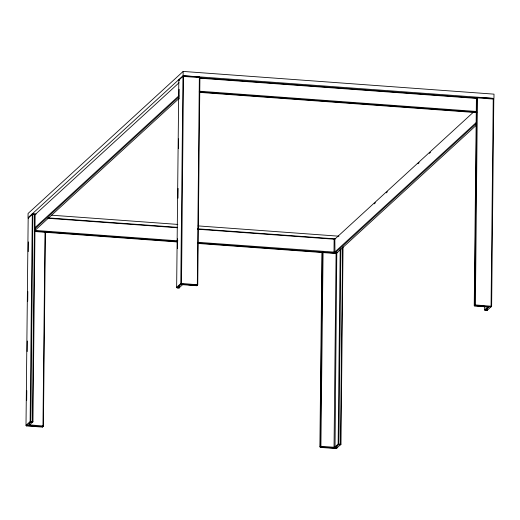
<?xml version="1.0" encoding="UTF-8"?>
<svg xmlns="http://www.w3.org/2000/svg" width="520" height="520" viewBox="0 0 520 520"><rect width="100%" height="100%" fill="white"/><g stroke="black" fill="none" stroke-linecap="round" stroke-linejoin="round"><path stroke-width="0.78" d="M28.587 218.335L28.743 217.633L28.171 218.16L26 425.328L26.559 425.938L42.386 427.096L42.978 425.984L29.562 424.86L28.698 425.653L29.985 425.035M26.682 400.322L26.787 390.572M27.189 351.572L27.3 341.016M27.716 301.204L27.82 291.454M28.236 251.648L28.34 241.897M29.562 424.86L29.588 422.422M28.698 425.653L32.962 421.746L30.134 421.538L26 425.328L26.559 425.938L30.693 422.149L30.849 421.447L32.877 213.85L32.305 214.377L30.134 421.538L30.693 422.149L32.389 422.272L32.962 421.746L35.133 214.578L34.574 213.974L32.389 422.272M45.435 231.992L43.401 426.16L42.386 427.096L42.243 426.66L42.959 426.569L45.013 231.816M177.476 248.514L177.573 238.764M178.003 198.146L178.107 188.396M178.522 148.59L178.62 138.84M179.042 99.028L179.14 89.284M178.776 286.013L178.906 288.067L177.209 287.944L176.65 287.333L178.815 80.171L179.387 79.645L179.238 80.347L178.815 80.171L183.521 75.855L199.349 77.012L199.908 77.617L197.737 284.784L196.722 285.721L182.598 284.687L183.586 284.336L196.586 285.285L197.737 284.784L181.5 283.452L180.785 283.55L176.65 287.333L179.472 287.541L179.498 285.103M177.067 287.514L177.209 287.944L181.344 284.154L181.5 283.452L183.521 75.855L182.956 76.382L180.785 283.55L181.344 284.154L197.165 285.311L197.321 284.609L199.349 77.012M183.105 75.68L183.15 71.428L494 94.146L493.954 98.397L183.105 75.68L28.028 217.731L28.073 213.48L183.15 71.428M343.05 246.844L340.984 444.262L336.278 448.572L320.45 447.415L319.891 446.81L321.925 252.642M322.368 252.233L320.339 446.401L320.899 447.012L320.45 447.415L320.314 446.986L336.135 448.143L336.85 448.045L336.875 445.607M323.083 252.142L320.899 447.012M336.076 253.903L334.048 447.259L335.023 448.045L338.715 444.659L338.871 443.957L340.912 248.976M336.804 252.181L335.023 448.045M340.204 249.073L338.156 444.054L338.715 444.659L340.412 444.782L340.984 444.262L338.156 444.054L334.763 447.168L334.048 447.259L321.048 446.31L319.891 446.81M342.628 247.475L340.412 444.782M493.805 99.099L476.847 97.858L474.675 305.026L475.235 305.637L491.062 306.793L491.634 306.267L493.805 99.099L493.24 98.488L477.418 97.331L476.821 98.442L199.498 78.175M484.705 306.599L484.673 309.849L485.231 310.453L486.928 310.577L491.634 306.267L475.391 304.935L474.234 305.435L474.793 306.039L488.924 307.073L485.231 310.453L484.673 309.849L488.066 306.735L488.924 307.073L487.65 306.56L474.234 305.435L476.404 98.267L477.418 97.331L475.391 304.935L474.793 306.039L474.65 305.611M486.798 308.522L486.928 310.577L487.5 310.057L487.519 307.619M491.062 306.793L493.24 98.488M197.717 228.819L335.121 238.862L334.132 239.207L197.457 229.222M179.472 287.541L178.906 288.067L182.871 284.433M197.938 243.451L336.226 253.558L336.798 253.032L336.082 253.13M336.85 448.045L336.278 448.572L336.135 448.143M28.171 218.16L32.877 213.85M34.703 214.975L179.049 82.752M34.593 227.988L178.912 95.784M34.554 229.144L178.874 96.941M199.466 78.026L199.908 77.617L182.956 76.382M177.359 241.508L34.294 231.056L178.945 98.553M42.959 426.569L43.401 426.16L42.978 425.984M197.165 285.311L196.722 285.721L196.586 285.285M476.847 97.858L476.404 98.267L476.821 98.442M473.525 112.086L334.841 239.115L334.971 253.032L197.567 242.989M374.25 203.84L375.447 202.742M386.224 192.868L387.419 191.769M417.957 163.8L419.153 162.702M429.332 153.381L430.534 152.282M476.372 122.382L334.704 252.148L198.133 242.314M476.632 123.266L334.971 253.032L333.996 252.245L334.132 239.207L335.121 238.862M336.226 253.558L476.353 125.197M34.294 231.056L35.581 230.438L177.911 240.838M182.598 284.687L183.586 284.336M32.305 214.377L35.133 214.578M487.5 310.057L485.089 310.024M199.362 77.74L476.736 98.013M199.362 91.208L476.743 111.481M199.212 91.91L476.593 112.184M199.647 92.385L476.885 112.645M32.123 213.772L36.166 214.071M51.545 215.196L177.827 224.425M198.068 225.901L338.923 236.197M48.184 217.886L177.508 227.338M47.846 218.283L177.242 227.74M34.58 231.511L177.723 241.975M26.416 425.503L42.829 426.686M487.65 306.56L488.066 306.735M35.159 230.256L35.581 230.438"/></g></svg>
